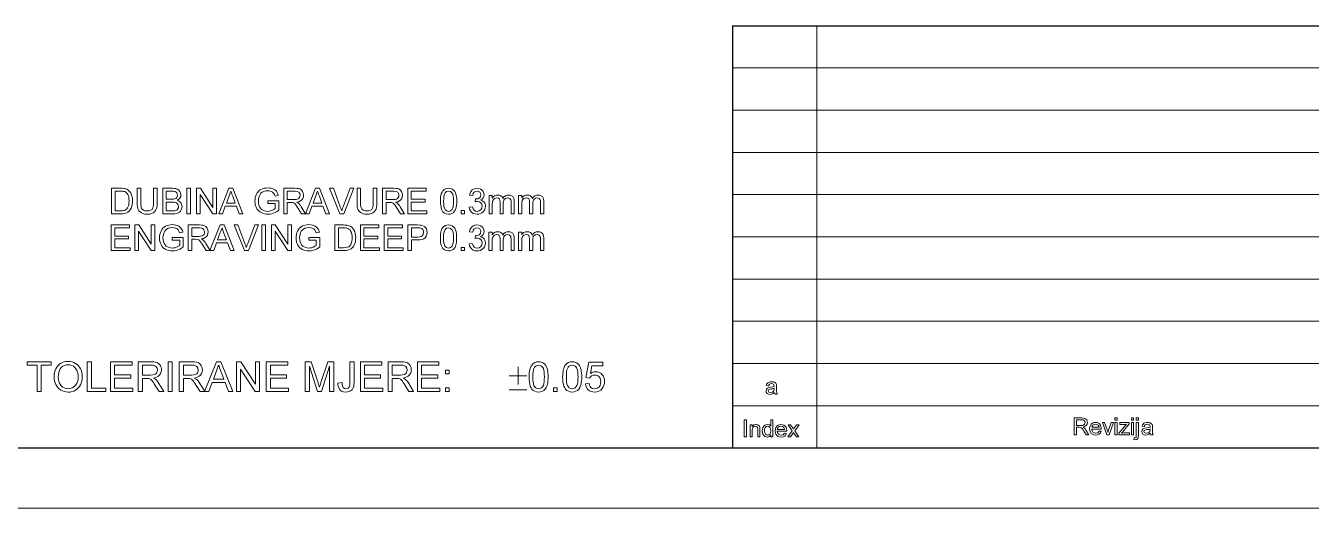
# Model space of a CAD drawing. Extents: x 0 to 594, y 0 to 521.
# Drawn here: x 292.4 to 443.1, y 0 to 56.6 of the extents above; entities that cross this region are included whole.
import ezdxf

# ---------------------------------------------------------------- set-up
doc = ezdxf.new("R2010")
doc.units = 0

msp = doc.modelspace()

# ---------------------------------------------------------------- linework, layer by layer
at = {"color": 7, "lineweight": 30}
for p, q in [((375.22, 56.56), (586.75, 56.56)), ((375.22, 56.56), (375.22, 7.07)), ((28.28, 7.07), (586.75, 7.07))]:
    msp.add_line(p, q, dxfattribs=at)
at = {"color": 7, "lineweight": 13}
for p, q in [((385.12, 56.56), (385.12, 7.07)), ((375.22, 51.61), (586.75, 51.61)), ((586.75, 46.67), (375.22, 46.67)), ((375.22, 41.72), (542.36, 41.72)), ((375.22, 36.77), (542.36, 36.77)), ((375.22, 31.82), (542.36, 31.82)), ((375.22, 26.87), (586.75, 26.87)), ((490.89, 21.92), (375.22, 21.92)), ((375.22, 16.97), (586.75, 16.97)), ((375.22, 12.02), (586.75, 12.02)), ((0, 0), (593.82, 0))]:
    msp.add_line(p, q, dxfattribs=at)
for points in [[(302.43, 34.51), (302.43, 37.51), (303.45, 37.51), (303.66, 37.51), (303.84, 37.49), (303.98, 37.47), (304.22, 37.39), (304.42, 37.26), (304.56, 37.11), (304.68, 36.94), (304.77, 36.74), (304.83, 36.52), (304.87, 36.29), (304.89, 36.03), (304.88, 35.81), (304.85, 35.61), (304.81, 35.42), (304.72, 35.18), (304.6, 34.99), (304.47, 34.83), (304.33, 34.71), (304.17, 34.63), (303.98, 34.56), (303.75, 34.53), (303.5, 34.51)], [(302.84, 34.85), (303.47, 34.85), (303.72, 34.86), (303.92, 34.9), (304.07, 34.97), (304.18, 35.06), (304.3, 35.23), (304.39, 35.45), (304.44, 35.62), (304.46, 35.82), (304.47, 36.04), (304.46, 36.26), (304.43, 36.46), (304.39, 36.63), (304.32, 36.77), (304.21, 36.93), (304.09, 37.04), (303.96, 37.12), (303.83, 37.15), (303.66, 37.17), (303.46, 37.18), (302.84, 37.18)], [(307.34, 37.51), (307.76, 37.51), (307.76, 35.78), (307.75, 35.5), (307.72, 35.27), (307.66, 35.07), (307.57, 34.9), (307.45, 34.76), (307.29, 34.64), (307.1, 34.55), (306.87, 34.49), (306.6, 34.47), (306.34, 34.49), (306.11, 34.54), (305.92, 34.62), (305.76, 34.73), (305.63, 34.87), (305.54, 35.04), (305.49, 35.19), (305.46, 35.36), (305.43, 35.56), (305.43, 35.78), (305.43, 37.51), (305.84, 37.51), (305.84, 35.8), (305.85, 35.56), (305.88, 35.37), (305.91, 35.23), (306.01, 35.07), (306.15, 34.95), (306.34, 34.87), (306.57, 34.85), (306.82, 34.87), (307.02, 34.93), (307.17, 35.04), (307.24, 35.16), (307.3, 35.33), (307.33, 35.54), (307.34, 35.8)], [(308.43, 34.51), (308.43, 37.51), (309.56, 37.51), (309.77, 37.5), (309.95, 37.47), (310.11, 37.42), (310.29, 37.3), (310.43, 37.14), (310.52, 36.94), (310.55, 36.74), (310.53, 36.55), (310.44, 36.37), (310.3, 36.22), (310.11, 36.1), (310.28, 36.03), (310.42, 35.94), (310.53, 35.83), (310.64, 35.62), (310.68, 35.38), (310.66, 35.17), (310.59, 34.99), (310.49, 34.83), (310.37, 34.71), (310.22, 34.62), (310.04, 34.56), (309.83, 34.53), (309.56, 34.51)], [(308.84, 36.22), (309.47, 36.22), (309.69, 36.23), (309.84, 36.26), (309.97, 36.32), (310.06, 36.42), (310.12, 36.54), (310.14, 36.69), (310.12, 36.84), (310.07, 36.97), (309.98, 37.07), (309.87, 37.14), (309.69, 37.17), (309.43, 37.18), (308.84, 37.18)], [(311.26, 34.51), (311.26, 37.51), (311.68, 37.51), (311.68, 34.51)], [(312.39, 34.51), (312.39, 37.51), (312.83, 37.51), (314.3, 35.25), (314.3, 37.51), (314.72, 37.51), (314.72, 34.51), (314.28, 34.51), (312.8, 36.78), (312.8, 34.51)], [(314.99, 34.51), (316.18, 37.51), (316.64, 37.51), (317.83, 34.51), (317.39, 34.51), (317.05, 35.43), (315.76, 35.43), (315.43, 34.51)], [(315.89, 35.76), (316.93, 35.76), (316.63, 36.57), (316.54, 36.81), (316.47, 37.01), (316.41, 37.18), (316.34, 37), (316.27, 36.81), (316.2, 36.62)], [(320.73, 35.72), (320.73, 36.05), (322.02, 36.05), (322.02, 34.94), (321.82, 34.8), (321.62, 34.68), (321.41, 34.59), (321.2, 34.52), (320.99, 34.48), (320.77, 34.47), (320.55, 34.48), (320.34, 34.52), (320.15, 34.58), (319.96, 34.66), (319.79, 34.76), (319.64, 34.89), (319.51, 35.04), (319.41, 35.2), (319.33, 35.39), (319.27, 35.58), (319.24, 35.78), (319.23, 36), (319.24, 36.21), (319.27, 36.42), (319.33, 36.62), (319.41, 36.81), (319.51, 36.99), (319.63, 37.14), (319.78, 37.27), (319.94, 37.37), (320.12, 37.45), (320.31, 37.51), (320.52, 37.54), (320.74, 37.55), (320.95, 37.54), (321.14, 37.51), (321.33, 37.45), (321.49, 37.37), (321.63, 37.28), (321.74, 37.16), (321.83, 37.03), (321.91, 36.86), (321.97, 36.68), (321.59, 36.58), (321.51, 36.78), (321.42, 36.94), (321.3, 37.05), (321.14, 37.14), (320.94, 37.2), (320.73, 37.22), (320.48, 37.2), (320.26, 37.14), (320.08, 37.04), (319.94, 36.92), (319.84, 36.78), (319.76, 36.62), (319.69, 36.43), (319.66, 36.23), (319.64, 36.01), (319.66, 35.76), (319.7, 35.53), (319.78, 35.34), (319.88, 35.17), (320.02, 35.04), (320.18, 34.94), (320.36, 34.86), (320.54, 34.82), (320.73, 34.8), (320.9, 34.82), (321.07, 34.85), (321.23, 34.91), (321.45, 35.02), (321.6, 35.13), (321.6, 35.72)], [(322.6, 34.51), (322.6, 37.51), (323.91, 37.51), (324.15, 37.5), (324.34, 37.48), (324.5, 37.43), (324.68, 37.32), (324.81, 37.15), (324.9, 36.93), (324.93, 36.7), (324.91, 36.5), (324.85, 36.32), (324.74, 36.16), (324.58, 36.04), (324.38, 35.94), (324.13, 35.89), (324.26, 35.81), (324.36, 35.74), (324.47, 35.62), (324.57, 35.49), (324.67, 35.34), (325.17, 34.51), (324.69, 34.51), (324.31, 35.14), (324.16, 35.38), (324.04, 35.56), (323.93, 35.68), (323.84, 35.76), (323.67, 35.83), (323.46, 35.85), (323.02, 35.85), (323.02, 34.51)], [(323.02, 36.18), (323.83, 36.18), (324.07, 36.19), (324.23, 36.24), (324.36, 36.31), (324.45, 36.42), (324.5, 36.55), (324.52, 36.69), (324.48, 36.88), (324.38, 37.04), (324.19, 37.15), (323.93, 37.18), (323.02, 37.18)], [(325.15, 34.51), (326.34, 37.51), (326.8, 37.51), (327.99, 34.51), (327.55, 34.51), (327.21, 35.43), (325.92, 35.43), (325.59, 34.51)], [(326.05, 35.76), (327.09, 35.76), (326.79, 36.57), (326.7, 36.81), (326.63, 37.01), (326.57, 37.18), (326.5, 37), (326.43, 36.81), (326.36, 36.62)], [(329.19, 34.51), (327.98, 37.51), (328.43, 37.51), (329.24, 35.35), (329.3, 35.18), (329.36, 35.02), (329.41, 34.87), (329.46, 35.03), (329.51, 35.19), (329.57, 35.35), (330.39, 37.51), (330.83, 37.51), (329.67, 34.51)], [(333.11, 37.51), (333.53, 37.51), (333.53, 35.78), (333.52, 35.5), (333.49, 35.27), (333.43, 35.07), (333.34, 34.9), (333.22, 34.76), (333.06, 34.64), (332.87, 34.55), (332.64, 34.49), (332.37, 34.47), (332.11, 34.49), (331.88, 34.54), (331.69, 34.62), (331.53, 34.73), (331.4, 34.87), (331.31, 35.04), (331.26, 35.19), (331.23, 35.36), (331.2, 35.56), (331.2, 35.78), (331.2, 37.51), (331.61, 37.51), (331.61, 35.8), (331.62, 35.56), (331.64, 35.37), (331.68, 35.23), (331.78, 35.07), (331.92, 34.95), (332.11, 34.87), (332.34, 34.85), (332.59, 34.87), (332.79, 34.93), (332.94, 35.04), (333.01, 35.16), (333.07, 35.33), (333.1, 35.54), (333.11, 35.8)], [(334.2, 34.51), (334.2, 37.51), (335.51, 37.51), (335.74, 37.5), (335.94, 37.48), (336.09, 37.43), (336.27, 37.32), (336.41, 37.15), (336.5, 36.93), (336.53, 36.7), (336.51, 36.5), (336.44, 36.32), (336.33, 36.16), (336.18, 36.04), (335.97, 35.94), (335.72, 35.89), (335.86, 35.81), (335.95, 35.74), (336.06, 35.62), (336.17, 35.49), (336.27, 35.34), (336.77, 34.51), (336.29, 34.51), (335.91, 35.14), (335.76, 35.38), (335.63, 35.56), (335.53, 35.68), (335.44, 35.76), (335.27, 35.83), (335.05, 35.85), (334.61, 35.85), (334.61, 34.51)], [(334.61, 36.18), (335.43, 36.18), (335.66, 36.19), (335.83, 36.24), (335.95, 36.31), (336.04, 36.42), (336.1, 36.55), (336.11, 36.69), (336.08, 36.88), (335.97, 37.04), (335.79, 37.15), (335.52, 37.18), (334.61, 37.18)], [(337.14, 34.51), (337.14, 37.51), (339.31, 37.51), (339.31, 37.18), (337.56, 37.18), (337.56, 36.22), (339.18, 36.22), (339.18, 35.89), (337.56, 35.89), (337.56, 34.85), (339.39, 34.85), (339.39, 34.51)], [(340.98, 35.99), (340.98, 36.24), (341, 36.47), (341.04, 36.67), (341.08, 36.85), (341.17, 37.05), (341.27, 37.22), (341.4, 37.35), (341.56, 37.44), (341.73, 37.49), (341.93, 37.51), (342.16, 37.49), (342.36, 37.42), (342.53, 37.3), (342.65, 37.14), (342.75, 36.94), (342.83, 36.7), (342.86, 36.5), (342.89, 36.27), (342.89, 35.99), (342.89, 35.74), (342.87, 35.51), (342.83, 35.31), (342.79, 35.13), (342.7, 34.93), (342.6, 34.77), (342.47, 34.64), (342.32, 34.54), (342.14, 34.49), (341.93, 34.47), (341.67, 34.5), (341.45, 34.6), (341.27, 34.76), (341.18, 34.9), (341.11, 35.07), (341.05, 35.26), (341.01, 35.48), (340.98, 35.72)], [(341.35, 35.99), (341.36, 35.66), (341.39, 35.38), (341.45, 35.18), (341.52, 35.03), (341.71, 34.86), (341.93, 34.8), (342.16, 34.86), (342.35, 35.03), (342.42, 35.18), (342.48, 35.39), (342.51, 35.66), (342.52, 35.99), (342.51, 36.32), (342.48, 36.59), (342.43, 36.8), (342.35, 36.94), (342.17, 37.12), (341.93, 37.18), (341.71, 37.13), (341.53, 36.97), (341.45, 36.81), (341.39, 36.59), (341.36, 36.32)], [(344.35, 35.3), (344.73, 35.35), (344.81, 35.1), (344.92, 34.93), (345.09, 34.84), (345.29, 34.8), (345.54, 34.85), (345.73, 34.98), (345.85, 35.17), (345.89, 35.41), (345.85, 35.63), (345.73, 35.81), (345.55, 35.93), (345.32, 35.97), (345.21, 35.96), (345.07, 35.93), (345.11, 36.26), (345.17, 36.26), (345.37, 36.29), (345.55, 36.38), (345.68, 36.52), (345.73, 36.73), (345.69, 36.91), (345.6, 37.05), (345.45, 37.15), (345.27, 37.18), (345.09, 37.15), (344.94, 37.05), (344.83, 36.9), (344.77, 36.68), (344.39, 36.72), (344.45, 36.95), (344.55, 37.15), (344.69, 37.31), (344.85, 37.42), (345.04, 37.49), (345.26, 37.51), (345.48, 37.49), (345.69, 37.41), (345.87, 37.29), (346, 37.12), (346.07, 36.94), (346.1, 36.74), (346.07, 36.56), (346, 36.39), (345.87, 36.25), (345.69, 36.14), (345.93, 36.05), (346.11, 35.89), (346.2, 35.75), (346.25, 35.59), (346.27, 35.41), (346.24, 35.16), (346.14, 34.94), (345.99, 34.74), (345.84, 34.62), (345.67, 34.54), (345.49, 34.49), (345.28, 34.47), (345.04, 34.5), (344.83, 34.57), (344.64, 34.7), (344.5, 34.87), (344.4, 35.07)], [(346.68, 34.51), (346.68, 36.68), (347.06, 36.68), (347.06, 36.35), (347.17, 36.5), (347.32, 36.62), (347.5, 36.7), (347.7, 36.72), (347.91, 36.7), (348.08, 36.62), (348.21, 36.49), (348.29, 36.33), (348.43, 36.5), (348.59, 36.62), (348.77, 36.7), (348.97, 36.72), (349.17, 36.7), (349.33, 36.64), (349.47, 36.54), (349.56, 36.4), (349.62, 36.22), (349.64, 36), (349.64, 34.51), (349.27, 34.51), (349.27, 35.86), (349.26, 36.05), (349.23, 36.17), (349.1, 36.33), (348.88, 36.39), (348.67, 36.35), (348.5, 36.24), (348.42, 36.12), (348.37, 35.96), (348.35, 35.76), (348.35, 34.51), (347.98, 34.51), (347.98, 35.9), (347.95, 36.12), (347.89, 36.27), (347.77, 36.36), (347.59, 36.39), (347.45, 36.37), (347.31, 36.31), (347.2, 36.21), (347.12, 36.07), (347.07, 35.88), (347.06, 35.62), (347.06, 34.51)], [(350.14, 34.51), (350.14, 36.68), (350.52, 36.68), (350.52, 36.35), (350.63, 36.5), (350.78, 36.62), (350.96, 36.7), (351.16, 36.72), (351.37, 36.7), (351.54, 36.62), (351.67, 36.49), (351.75, 36.33), (351.89, 36.5), (352.05, 36.62), (352.23, 36.7), (352.43, 36.72), (352.63, 36.7), (352.79, 36.64), (352.93, 36.54), (353.02, 36.4), (353.08, 36.22), (353.1, 36), (353.1, 34.51), (352.73, 34.51), (352.73, 35.86), (352.72, 36.05), (352.69, 36.17), (352.56, 36.33), (352.34, 36.39), (352.13, 36.35), (351.96, 36.24), (351.88, 36.12), (351.83, 35.96), (351.81, 35.76), (351.81, 34.51), (351.43, 34.51), (351.43, 35.9), (351.41, 36.12), (351.34, 36.27), (351.23, 36.36), (351.05, 36.39), (350.9, 36.37), (350.77, 36.31), (350.65, 36.21), (350.58, 36.07), (350.53, 35.88), (350.52, 35.62), (350.52, 34.51)], [(308.84, 34.85), (309.57, 34.85), (309.73, 34.85), (309.83, 34.86), (310.06, 34.94), (310.2, 35.11), (310.25, 35.23), (310.26, 35.37), (310.24, 35.53), (310.18, 35.66), (310.07, 35.77), (309.94, 35.84), (309.76, 35.88), (309.52, 35.89), (308.84, 35.89)], [(343.43, 34.51), (343.43, 34.89), (343.81, 34.89), (343.81, 34.51)], [(302.37, 30.21), (302.37, 33.21), (304.54, 33.21), (304.54, 32.87), (302.79, 32.87), (302.79, 31.91), (304.41, 31.91), (304.41, 31.58), (302.79, 31.58), (302.79, 30.54), (304.62, 30.54), (304.62, 30.21)], [(305.16, 30.21), (305.16, 33.21), (305.6, 33.21), (307.08, 30.94), (307.08, 33.21), (307.5, 33.21), (307.5, 30.21), (307.05, 30.21), (305.58, 32.47), (305.58, 30.21)], [(309.54, 31.41), (309.54, 31.75), (310.83, 31.75), (310.83, 30.63), (310.63, 30.49), (310.43, 30.37), (310.22, 30.28), (310.01, 30.22), (309.8, 30.18), (309.58, 30.16), (309.36, 30.18), (309.15, 30.21), (308.96, 30.27), (308.77, 30.35), (308.6, 30.46), (308.45, 30.58), (308.33, 30.73), (308.22, 30.9), (308.14, 31.08), (308.08, 31.27), (308.05, 31.48), (308.04, 31.69), (308.05, 31.9), (308.08, 32.11), (308.14, 32.31), (308.22, 32.5), (308.32, 32.68), (308.45, 32.83), (308.59, 32.96), (308.75, 33.06), (308.93, 33.14), (309.12, 33.2), (309.33, 33.24), (309.55, 33.25), (309.76, 33.24), (309.95, 33.2), (310.14, 33.14), (310.3, 33.06), (310.44, 32.97), (310.55, 32.85), (310.64, 32.72), (310.72, 32.56), (310.78, 32.37), (310.4, 32.27), (310.32, 32.47), (310.23, 32.63), (310.11, 32.75), (309.95, 32.84), (309.75, 32.89), (309.54, 32.91), (309.29, 32.89), (309.07, 32.83), (308.89, 32.73), (308.75, 32.61), (308.65, 32.47), (308.57, 32.31), (308.5, 32.12), (308.47, 31.92), (308.45, 31.71), (308.47, 31.45), (308.51, 31.23), (308.59, 31.03), (308.7, 30.87), (308.83, 30.73), (308.99, 30.63), (309.17, 30.56), (309.35, 30.51), (309.54, 30.5), (309.71, 30.51), (309.88, 30.54), (310.04, 30.6), (310.26, 30.71), (310.41, 30.82), (310.41, 31.41)], [(311.41, 30.21), (311.41, 33.21), (312.72, 33.21), (312.96, 33.2), (313.15, 33.17), (313.31, 33.12), (313.49, 33.01), (313.63, 32.84), (313.72, 32.63), (313.75, 32.39), (313.72, 32.19), (313.66, 32.01), (313.55, 31.86), (313.39, 31.73), (313.19, 31.64), (312.94, 31.58), (313.07, 31.5), (313.17, 31.43), (313.28, 31.31), (313.38, 31.18), (313.48, 31.03), (313.98, 30.21), (313.5, 30.21), (313.12, 30.83), (312.97, 31.07), (312.85, 31.25), (312.75, 31.37), (312.65, 31.45), (312.48, 31.52), (312.27, 31.54), (311.83, 31.54), (311.83, 30.21)], [(313.96, 30.21), (315.15, 33.21), (315.61, 33.21), (316.8, 30.21), (316.36, 30.21), (316.02, 31.12), (314.73, 31.12), (314.4, 30.21)], [(318, 30.21), (316.79, 33.21), (317.24, 33.21), (318.05, 31.05), (318.12, 30.88), (318.17, 30.71), (318.22, 30.56), (318.27, 30.72), (318.32, 30.88), (318.38, 31.05), (319.2, 33.21), (319.64, 33.21), (318.48, 30.21)], [(320.05, 30.21), (320.05, 33.21), (320.47, 33.21), (320.47, 30.21)], [(321.17, 30.21), (321.17, 33.21), (321.62, 33.21), (323.09, 30.94), (323.09, 33.21), (323.51, 33.21), (323.51, 30.21), (323.07, 30.21), (321.59, 32.47), (321.59, 30.21)], [(325.55, 31.41), (325.55, 31.75), (326.84, 31.75), (326.84, 30.63), (326.64, 30.49), (326.44, 30.37), (326.23, 30.28), (326.02, 30.22), (325.81, 30.18), (325.59, 30.16), (325.37, 30.18), (325.17, 30.21), (324.97, 30.27), (324.78, 30.35), (324.61, 30.46), (324.46, 30.58), (324.34, 30.73), (324.23, 30.9), (324.15, 31.08), (324.1, 31.27), (324.06, 31.48), (324.05, 31.69), (324.06, 31.9), (324.1, 32.11), (324.15, 32.31), (324.23, 32.5), (324.34, 32.68), (324.46, 32.83), (324.6, 32.96), (324.76, 33.06), (324.94, 33.14), (325.14, 33.2), (325.34, 33.24), (325.56, 33.25), (325.77, 33.24), (325.97, 33.2), (326.15, 33.14), (326.31, 33.06), (326.45, 32.97), (326.57, 32.85), (326.66, 32.72), (326.73, 32.56), (326.79, 32.37), (326.41, 32.27), (326.34, 32.47), (326.24, 32.63), (326.12, 32.75), (325.96, 32.84), (325.77, 32.89), (325.55, 32.91), (325.3, 32.89), (325.08, 32.83), (324.91, 32.73), (324.77, 32.61), (324.66, 32.47), (324.58, 32.31), (324.52, 32.12), (324.48, 31.92), (324.47, 31.71), (324.48, 31.45), (324.53, 31.23), (324.6, 31.03), (324.71, 30.87), (324.84, 30.73), (325, 30.63), (325.18, 30.56), (325.36, 30.51), (325.56, 30.5), (325.73, 30.51), (325.89, 30.54), (326.06, 30.6), (326.27, 30.71), (326.42, 30.82), (326.42, 31.41)], [(328.59, 30.21), (328.59, 33.21), (329.62, 33.21), (329.83, 33.2), (330, 33.19), (330.14, 33.16), (330.38, 33.08), (330.58, 32.95), (330.72, 32.8), (330.84, 32.63), (330.93, 32.43), (331, 32.22), (331.04, 31.98), (331.05, 31.72), (331.04, 31.5), (331.01, 31.3), (330.97, 31.12), (330.88, 30.87), (330.77, 30.68), (330.64, 30.52), (330.5, 30.41), (330.33, 30.32), (330.14, 30.26), (329.92, 30.22), (329.66, 30.21)], [(331.59, 30.21), (331.59, 33.21), (333.76, 33.21), (333.76, 32.87), (332.01, 32.87), (332.01, 31.91), (333.63, 31.91), (333.63, 31.58), (332.01, 31.58), (332.01, 30.54), (333.84, 30.54), (333.84, 30.21)], [(334.38, 30.21), (334.38, 33.21), (336.55, 33.21), (336.55, 32.87), (334.8, 32.87), (334.8, 31.91), (336.42, 31.91), (336.42, 31.58), (334.8, 31.58), (334.8, 30.54), (336.63, 30.54), (336.63, 30.21)], [(337.17, 30.21), (337.17, 33.21), (338.29, 33.21), (338.55, 33.2), (338.74, 33.18), (338.93, 33.12), (339.1, 33.04), (339.23, 32.92), (339.34, 32.75), (339.4, 32.56), (339.42, 32.35), (339.4, 32.11), (339.32, 31.9), (339.19, 31.72), (339.05, 31.6), (338.86, 31.52), (338.62, 31.47), (338.34, 31.46), (337.59, 31.46), (337.59, 30.21)], [(340.97, 31.68), (340.97, 31.94), (340.99, 32.16), (341.03, 32.37), (341.07, 32.54), (341.16, 32.75), (341.26, 32.91), (341.39, 33.04), (341.55, 33.13), (341.72, 33.19), (341.92, 33.21), (342.15, 33.18), (342.35, 33.11), (342.52, 32.99), (342.65, 32.83), (342.74, 32.63), (342.82, 32.39), (342.85, 32.19), (342.88, 31.96), (342.88, 31.68), (342.88, 31.43), (342.86, 31.21), (342.82, 31), (342.78, 30.83), (342.69, 30.62), (342.59, 30.46), (342.46, 30.33), (342.31, 30.24), (342.13, 30.18), (341.92, 30.16), (341.66, 30.2), (341.44, 30.29), (341.26, 30.45), (341.17, 30.59), (341.1, 30.76), (341.04, 30.96), (341, 31.17), (340.97, 31.42)], [(344.34, 31), (344.72, 31.04), (344.8, 30.79), (344.92, 30.62), (345.08, 30.53), (345.28, 30.5), (345.53, 30.54), (345.72, 30.67), (345.84, 30.86), (345.88, 31.1), (345.84, 31.32), (345.72, 31.5), (345.54, 31.62), (345.31, 31.66), (345.2, 31.65), (345.06, 31.62), (345.1, 31.96), (345.16, 31.95), (345.36, 31.98), (345.54, 32.07), (345.67, 32.22), (345.72, 32.43), (345.68, 32.6), (345.59, 32.75), (345.44, 32.84), (345.26, 32.87), (345.08, 32.84), (344.93, 32.75), (344.82, 32.59), (344.76, 32.37), (344.38, 32.41), (344.44, 32.65), (344.54, 32.84), (344.68, 33), (344.84, 33.11), (345.03, 33.18), (345.25, 33.21), (345.48, 33.18), (345.68, 33.1), (345.86, 32.98), (345.99, 32.82), (346.07, 32.63), (346.09, 32.43), (346.07, 32.25), (345.99, 32.08), (345.86, 31.94), (345.68, 31.83), (345.92, 31.74), (346.1, 31.58), (346.19, 31.44), (346.24, 31.28), (346.26, 31.1), (346.23, 30.85), (346.13, 30.63), (345.98, 30.44), (345.83, 30.32), (345.66, 30.23), (345.48, 30.18), (345.27, 30.16), (345.03, 30.19), (344.82, 30.27), (344.63, 30.4), (344.49, 30.57), (344.39, 30.77)], [(311.83, 31.87), (312.65, 31.87), (312.88, 31.89), (313.05, 31.93), (313.17, 32), (313.26, 32.11), (313.31, 32.24), (313.33, 32.38), (313.29, 32.58), (313.19, 32.73), (313, 32.84), (312.74, 32.87), (311.83, 32.87)], [(314.86, 31.46), (315.9, 31.46), (315.6, 32.26), (315.51, 32.5), (315.44, 32.7), (315.38, 32.87), (315.31, 32.69), (315.24, 32.5), (315.17, 32.32)], [(329.01, 30.54), (329.63, 30.54), (329.89, 30.55), (330.08, 30.59), (330.23, 30.66), (330.34, 30.75), (330.47, 30.92), (330.56, 31.14), (330.6, 31.31), (330.62, 31.51), (330.63, 31.73), (330.62, 31.95), (330.6, 32.15), (330.55, 32.32), (330.48, 32.46), (330.38, 32.62), (330.25, 32.73), (330.12, 32.81), (329.99, 32.84), (329.83, 32.86), (329.62, 32.87), (329.01, 32.87)], [(337.59, 31.79), (338.33, 31.79), (338.55, 31.8), (338.73, 31.85), (338.85, 31.93), (338.97, 32.11), (339.01, 32.34), (338.99, 32.52), (338.92, 32.67), (338.81, 32.78), (338.68, 32.85), (338.54, 32.87), (338.32, 32.87), (337.59, 32.87)], [(341.34, 31.68), (341.35, 31.35), (341.38, 31.08), (341.44, 30.87), (341.51, 30.72), (341.7, 30.55), (341.92, 30.5), (342.15, 30.55), (342.34, 30.72), (342.41, 30.87), (342.47, 31.08), (342.5, 31.35), (342.51, 31.68), (342.5, 32.01), (342.47, 32.28), (342.42, 32.49), (342.35, 32.64), (342.16, 32.81), (341.92, 32.87), (341.7, 32.82), (341.52, 32.66), (341.44, 32.5), (341.39, 32.29), (341.35, 32.01)], [(346.67, 30.21), (346.67, 32.37), (347.05, 32.37), (347.05, 32.05), (347.17, 32.2), (347.31, 32.31), (347.49, 32.39), (347.69, 32.41), (347.9, 32.39), (348.07, 32.31), (348.2, 32.19), (348.28, 32.02), (348.42, 32.19), (348.58, 32.32), (348.76, 32.39), (348.96, 32.41), (349.16, 32.39), (349.33, 32.33), (349.46, 32.24), (349.56, 32.1), (349.61, 31.91), (349.63, 31.69), (349.63, 30.21), (349.26, 30.21), (349.26, 31.55), (349.25, 31.74), (349.22, 31.87), (349.09, 32.02), (348.87, 32.08), (348.66, 32.04), (348.49, 31.93), (348.41, 31.81), (348.36, 31.65), (348.34, 31.45), (348.34, 30.21), (347.97, 30.21), (347.97, 31.6), (347.94, 31.81), (347.88, 31.96), (347.76, 32.05), (347.58, 32.08), (347.44, 32.06), (347.3, 32), (347.19, 31.9), (347.11, 31.76), (347.06, 31.57), (347.05, 31.32), (347.05, 30.21)], [(350.13, 30.21), (350.13, 32.37), (350.51, 32.37), (350.51, 32.05), (350.62, 32.2), (350.77, 32.31), (350.95, 32.39), (351.15, 32.41), (351.36, 32.39), (351.53, 32.31), (351.66, 32.19), (351.74, 32.02), (351.88, 32.19), (352.04, 32.32), (352.22, 32.39), (352.42, 32.41), (352.62, 32.39), (352.78, 32.33), (352.92, 32.24), (353.01, 32.1), (353.07, 31.91), (353.09, 31.69), (353.09, 30.21), (352.72, 30.21), (352.72, 31.55), (352.71, 31.74), (352.68, 31.87), (352.55, 32.02), (352.33, 32.08), (352.12, 32.04), (351.95, 31.93), (351.87, 31.81), (351.82, 31.65), (351.8, 31.45), (351.8, 30.21), (351.42, 30.21), (351.42, 31.6), (351.4, 31.81), (351.34, 31.96), (351.22, 32.05), (351.04, 32.08), (350.89, 32.06), (350.76, 32), (350.64, 31.9), (350.57, 31.76), (350.52, 31.57), (350.51, 31.32), (350.51, 30.21)], [(343.42, 30.21), (343.42, 30.58), (343.8, 30.58), (343.8, 30.21)], [(293.69, 13.67), (293.69, 16.78), (292.53, 16.78), (292.53, 17.17), (295.34, 17.17), (295.34, 16.78), (294.18, 16.78), (294.18, 13.67)], [(295.68, 15.37), (295.7, 15.65), (295.74, 15.91), (295.8, 16.15), (295.89, 16.36), (296.01, 16.56), (296.15, 16.73), (296.31, 16.88), (296.48, 17), (296.68, 17.1), (296.88, 17.16), (297.1, 17.2), (297.34, 17.22), (297.57, 17.2), (297.79, 17.16), (298, 17.09), (298.2, 16.99), (298.38, 16.86), (298.54, 16.71), (298.68, 16.54), (298.79, 16.35), (298.88, 16.13), (298.94, 15.91), (298.98, 15.67), (298.99, 15.41), (298.98, 15.16), (298.94, 14.91), (298.87, 14.68), (298.78, 14.47), (298.66, 14.27), (298.52, 14.1), (298.36, 13.96), (298.18, 13.84), (297.98, 13.74), (297.77, 13.67), (297.56, 13.63), (297.34, 13.62), (297.1, 13.64), (296.88, 13.68), (296.66, 13.75), (296.46, 13.86), (296.28, 13.99), (296.13, 14.14), (295.99, 14.31), (295.88, 14.51), (295.8, 14.71), (295.73, 14.93), (295.7, 15.15)], [(296.17, 15.37), (296.18, 15.13), (296.22, 14.91), (296.29, 14.71), (296.38, 14.53), (296.5, 14.37), (296.68, 14.21), (296.88, 14.1), (297.1, 14.03), (297.34, 14.01), (297.58, 14.03), (297.8, 14.1), (298, 14.22), (298.17, 14.38), (298.29, 14.54), (298.39, 14.72), (298.45, 14.93), (298.49, 15.16), (298.5, 15.42), (298.5, 15.62), (298.47, 15.82), (298.42, 16), (298.36, 16.16), (298.25, 16.36), (298.12, 16.52), (297.95, 16.65), (297.76, 16.75), (297.56, 16.81), (297.34, 16.83), (297.11, 16.81), (296.9, 16.75), (296.7, 16.64), (296.52, 16.49), (296.39, 16.34), (296.3, 16.15), (296.23, 15.93), (296.18, 15.66)], [(299.57, 13.67), (299.57, 17.17), (300.06, 17.17), (300.06, 14.06), (301.76, 14.06), (301.76, 13.67)], [(302.3, 13.67), (302.3, 17.17), (304.82, 17.17), (304.82, 16.78), (302.78, 16.78), (302.78, 15.66), (304.68, 15.66), (304.68, 15.27), (302.78, 15.27), (302.78, 14.06), (304.92, 14.06), (304.92, 13.67)], [(305.55, 13.67), (305.55, 17.17), (307.08, 17.17), (307.36, 17.16), (307.58, 17.13), (307.76, 17.08), (307.97, 16.95), (308.14, 16.74), (308.21, 16.58), (308.26, 16.41), (308.28, 16.22), (308.25, 15.99), (308.17, 15.78), (308.04, 15.6), (307.91, 15.48), (307.75, 15.39), (307.56, 15.32), (307.33, 15.27), (307.49, 15.19), (307.6, 15.1), (307.73, 14.96), (307.85, 14.81), (307.97, 14.63), (308.55, 13.67), (307.99, 13.67), (307.55, 14.4), (307.43, 14.6), (307.32, 14.76), (307.23, 14.89), (307.11, 15.03), (307, 15.12), (306.8, 15.21), (306.55, 15.23), (306.04, 15.23), (306.04, 13.67)], [(306.04, 15.61), (306.99, 15.61), (307.26, 15.63), (307.46, 15.68), (307.6, 15.77), (307.7, 15.89), (307.77, 16.04), (307.79, 16.21), (307.75, 16.44), (307.62, 16.62), (307.49, 16.71), (307.32, 16.76), (307.1, 16.78), (306.04, 16.78)], [(309.04, 13.67), (309.04, 17.17), (309.52, 17.17), (309.52, 13.67)], [(310.35, 13.67), (310.35, 17.17), (311.88, 17.17), (312.15, 17.16), (312.38, 17.13), (312.56, 17.08), (312.77, 16.95), (312.93, 16.74), (313.01, 16.58), (313.06, 16.41), (313.07, 16.22), (313.05, 15.99), (312.97, 15.78), (312.84, 15.6), (312.71, 15.48), (312.55, 15.39), (312.35, 15.32), (312.13, 15.27), (312.28, 15.19), (312.4, 15.1), (312.53, 14.96), (312.65, 14.81), (312.77, 14.63), (313.35, 13.67), (312.79, 13.67), (312.35, 14.4), (312.22, 14.6), (312.12, 14.76), (312.03, 14.89), (311.91, 15.03), (311.8, 15.12), (311.6, 15.21), (311.35, 15.23), (310.84, 15.23), (310.84, 13.67)], [(310.84, 15.61), (311.79, 15.61), (312.06, 15.63), (312.26, 15.68), (312.4, 15.77), (312.5, 15.89), (312.57, 16.04), (312.59, 16.21), (312.54, 16.44), (312.42, 16.62), (312.29, 16.71), (312.11, 16.76), (311.9, 16.78), (310.84, 16.78)], [(313.32, 13.67), (314.71, 17.17), (315.25, 17.17), (316.63, 13.67), (316.12, 13.67), (315.73, 14.74), (314.23, 14.74), (313.83, 13.67)], [(314.37, 15.13), (315.58, 15.13), (315.24, 16.07), (315.16, 16.28), (315.09, 16.47), (315.03, 16.64), (314.98, 16.78), (314.9, 16.57), (314.82, 16.35), (314.74, 16.13)], [(317.05, 13.67), (317.05, 17.17), (317.57, 17.17), (319.29, 14.53), (319.29, 17.17), (319.77, 17.17), (319.77, 13.67), (319.26, 13.67), (317.54, 16.31), (317.54, 13.67)], [(320.55, 13.67), (320.55, 17.17), (323.08, 17.17), (323.08, 16.78), (321.04, 16.78), (321.04, 15.66), (322.93, 15.66), (322.93, 15.27), (321.04, 15.27), (321.04, 14.06), (323.18, 14.06), (323.18, 13.67)], [(325.12, 13.67), (325.12, 17.17), (325.84, 17.17), (326.64, 14.71), (326.7, 14.5), (326.76, 14.32), (326.8, 14.19), (326.84, 14.34), (326.9, 14.52), (326.97, 14.75), (327.76, 17.17), (328.47, 17.17), (328.47, 13.67), (327.99, 13.67), (327.99, 16.64), (327.04, 13.67), (326.55, 13.67), (325.61, 16.64), (325.61, 13.67)], [(328.96, 14.68), (329.45, 14.74), (329.47, 14.49), (329.51, 14.3), (329.58, 14.17), (329.72, 14.05), (329.91, 14.01), (330.05, 14.03), (330.17, 14.09), (330.27, 14.18), (330.33, 14.31), (330.36, 14.49), (330.37, 14.75), (330.37, 17.17), (330.86, 17.17), (330.86, 14.79), (330.84, 14.52), (330.81, 14.3), (330.75, 14.11), (330.62, 13.9), (330.42, 13.75), (330.26, 13.68), (330.08, 13.64), (329.89, 13.62), (329.61, 13.65), (329.38, 13.74), (329.19, 13.89), (329.09, 14.04), (329.01, 14.22), (328.97, 14.43)], [(331.59, 13.67), (331.59, 17.17), (334.11, 17.17), (334.11, 16.78), (332.07, 16.78), (332.07, 15.66), (333.97, 15.66), (333.97, 15.27), (332.07, 15.27), (332.07, 14.06), (334.21, 14.06), (334.21, 13.67)], [(334.84, 13.67), (334.84, 17.17), (336.37, 17.17), (336.65, 17.16), (336.87, 17.13), (337.05, 17.08), (337.26, 16.95), (337.43, 16.74), (337.5, 16.58), (337.55, 16.41), (337.56, 16.22), (337.54, 15.99), (337.46, 15.78), (337.33, 15.6), (337.2, 15.48), (337.04, 15.39), (336.85, 15.32), (336.62, 15.27), (336.78, 15.19), (336.89, 15.1), (337.02, 14.96), (337.14, 14.81), (337.26, 14.63), (337.84, 13.67), (337.28, 13.67), (336.84, 14.4), (336.72, 14.6), (336.61, 14.76), (336.52, 14.89), (336.4, 15.03), (336.29, 15.12), (336.09, 15.21), (335.84, 15.23), (335.33, 15.23), (335.33, 13.67)], [(335.33, 15.61), (336.28, 15.61), (336.55, 15.63), (336.75, 15.68), (336.89, 15.77), (336.99, 15.89), (337.06, 16.04), (337.08, 16.21), (337.04, 16.44), (336.91, 16.62), (336.78, 16.71), (336.61, 16.76), (336.39, 16.78), (335.33, 16.78)], [(338.28, 13.67), (338.28, 17.17), (340.81, 17.17), (340.81, 16.78), (338.76, 16.78), (338.76, 15.66), (340.66, 15.66), (340.66, 15.27), (338.76, 15.27), (338.76, 14.06), (340.9, 14.06), (340.9, 13.67)], [(351.37, 15.39), (351.38, 15.63), (351.39, 15.85), (351.42, 16.05), (351.45, 16.23), (351.5, 16.4), (351.6, 16.64), (351.72, 16.83), (351.87, 16.98), (352.05, 17.08), (352.26, 17.15), (352.49, 17.17), (352.67, 17.16), (352.83, 17.12), (352.99, 17.06), (353.18, 16.92), (353.33, 16.73), (353.41, 16.58), (353.48, 16.41), (353.53, 16.22), (353.57, 16.05), (353.59, 15.86), (353.6, 15.64), (353.61, 15.39), (353.6, 15.16), (353.59, 14.94), (353.56, 14.74), (353.53, 14.56), (353.49, 14.39), (353.39, 14.16), (353.27, 13.96), (353.11, 13.81), (352.94, 13.71), (352.73, 13.64), (352.49, 13.62), (352.26, 13.64), (352.05, 13.71), (351.87, 13.81), (351.71, 13.96), (351.61, 14.12), (351.52, 14.32), (351.46, 14.55), (351.41, 14.8), (351.38, 15.08)], [(351.81, 15.4), (351.82, 15.08), (351.84, 14.8), (351.88, 14.58), (351.94, 14.4), (352.01, 14.27), (352.15, 14.13), (352.31, 14.04), (352.49, 14.01), (352.67, 14.04), (352.83, 14.13), (352.98, 14.28), (353.05, 14.4), (353.1, 14.58), (353.14, 14.81), (353.16, 15.08), (353.17, 15.4), (353.16, 15.71), (353.14, 15.97), (353.1, 16.2), (353.05, 16.37), (352.98, 16.51), (352.84, 16.66), (352.68, 16.75), (352.49, 16.78), (352.31, 16.75), (352.15, 16.67), (352.01, 16.54), (351.94, 16.39), (351.88, 16.21), (351.84, 15.98), (351.82, 15.71)], [(355.31, 15.39), (355.32, 15.63), (355.33, 15.85), (355.36, 16.05), (355.39, 16.23), (355.44, 16.4), (355.53, 16.64), (355.66, 16.83), (355.81, 16.98), (355.99, 17.08), (356.19, 17.15), (356.43, 17.17), (356.61, 17.16), (356.77, 17.12), (356.92, 17.06), (357.12, 16.92), (357.27, 16.73), (357.35, 16.58), (357.41, 16.41), (357.47, 16.22), (357.5, 16.05), (357.53, 15.86), (357.54, 15.64), (357.55, 15.39), (357.54, 15.16), (357.53, 14.94), (357.5, 14.74), (357.47, 14.56), (357.42, 14.39), (357.33, 14.16), (357.2, 13.96), (357.05, 13.81), (356.87, 13.71), (356.67, 13.64), (356.43, 13.62), (356.19, 13.64), (355.99, 13.71), (355.8, 13.81), (355.65, 13.96), (355.55, 14.12), (355.46, 14.32), (355.4, 14.55), (355.35, 14.8), (355.32, 15.08)], [(355.75, 15.4), (355.76, 15.08), (355.78, 14.8), (355.82, 14.58), (355.87, 14.4), (355.94, 14.27), (356.09, 14.13), (356.25, 14.04), (356.43, 14.01), (356.61, 14.04), (356.77, 14.13), (356.91, 14.28), (356.98, 14.4), (357.04, 14.58), (357.08, 14.81), (357.1, 15.08), (357.11, 15.4), (357.1, 15.71), (357.08, 15.97), (357.04, 16.2), (356.99, 16.37), (356.92, 16.51), (356.78, 16.66), (356.61, 16.75), (356.42, 16.78), (356.24, 16.75), (356.09, 16.67), (355.95, 16.54), (355.88, 16.39), (355.82, 16.21), (355.78, 15.98), (355.76, 15.71)], [(357.98, 14.59), (358.42, 14.64), (358.47, 14.45), (358.54, 14.29), (358.63, 14.17), (358.82, 14.05), (359.07, 14.01), (359.28, 14.04), (359.45, 14.11), (359.59, 14.24), (359.7, 14.41), (359.76, 14.61), (359.78, 14.84), (359.76, 15.06), (359.7, 15.25), (359.61, 15.41), (359.47, 15.52), (359.29, 15.59), (359.07, 15.61), (358.87, 15.59), (358.71, 15.52), (358.57, 15.41), (358.47, 15.27), (358.03, 15.32), (358.37, 17.12), (360.03, 17.12), (360.03, 16.68), (358.73, 16.68), (358.57, 15.78), (358.77, 15.9), (358.98, 15.98), (359.19, 16), (359.4, 15.98), (359.59, 15.92), (359.77, 15.82), (359.92, 15.69), (360.05, 15.52), (360.15, 15.32), (360.2, 15.11), (360.22, 14.87), (360.2, 14.64), (360.15, 14.43), (360.07, 14.23), (359.95, 14.05), (359.78, 13.86), (359.57, 13.73), (359.33, 13.65), (359.07, 13.62), (358.85, 13.64), (358.65, 13.69), (358.47, 13.77), (358.32, 13.89), (358.19, 14.03), (358.09, 14.2), (358.02, 14.38)], [(341.58, 15.76), (341.58, 16.2), (342.02, 16.2), (342.02, 15.76)], [(341.58, 13.67), (341.58, 14.11), (342.02, 14.11), (342.02, 13.67)], [(354.24, 13.67), (354.24, 14.11), (354.68, 14.11), (354.68, 13.67)], [(380.15, 13.57), (380.01, 13.47), (379.89, 13.4), (379.76, 13.36), (379.63, 13.35), (379.43, 13.38), (379.28, 13.47), (379.19, 13.6), (379.16, 13.76), (379.2, 13.95), (379.32, 14.09), (379.49, 14.17), (379.7, 14.2), (379.95, 14.24), (380.12, 14.29), (380.12, 14.35), (380.05, 14.54), (379.94, 14.6), (379.79, 14.62), (379.55, 14.56), (379.43, 14.37), (379.18, 14.4), (379.23, 14.53), (379.29, 14.64), (379.38, 14.72), (379.51, 14.79), (379.66, 14.82), (379.84, 14.84), (380, 14.83), (380.14, 14.79), (380.31, 14.68), (380.38, 14.52), (380.39, 14.3), (380.39, 13.99), (380.4, 13.73), (380.41, 13.57), (380.48, 13.38), (380.23, 13.38)], [(380.12, 14.07), (379.96, 14.02), (379.74, 13.99), (379.53, 13.94), (379.44, 13.87), (379.4, 13.77), (379.48, 13.63), (379.68, 13.57), (379.93, 13.63), (380.08, 13.78), (380.12, 13.99)], [(415.3, 8.61), (415.3, 10.59), (416.16, 10.59), (416.39, 10.58), (416.55, 10.54), (416.67, 10.46), (416.76, 10.35), (416.82, 10.21), (416.84, 10.05), (416.8, 9.86), (416.71, 9.7), (416.54, 9.58), (416.3, 9.52), (416.46, 9.42), (416.56, 9.3), (416.66, 9.15), (416.99, 8.61), (416.68, 8.61), (416.43, 9.03), (416.33, 9.18), (416.25, 9.3), (416.12, 9.43), (416, 9.48), (415.86, 9.49), (415.57, 9.49), (415.57, 8.61)], [(420.07, 10.34), (420.07, 10.59), (420.32, 10.59), (420.32, 10.34)], [(422, 10.34), (422, 10.59), (422.24, 10.59), (422.24, 10.34)], [(422.57, 10.34), (422.57, 10.59), (422.82, 10.59), (422.82, 10.34)], [(376.58, 8.37), (376.58, 10.35), (376.85, 10.35), (376.85, 8.37)], [(377.29, 8.37), (377.29, 9.8), (377.54, 9.8), (377.54, 9.59), (377.72, 9.77), (377.98, 9.82), (378.2, 9.78), (378.36, 9.66), (378.43, 9.48), (378.44, 9.24), (378.44, 8.37), (378.2, 8.37), (378.2, 9.23), (378.17, 9.45), (378.07, 9.56), (377.91, 9.61), (377.77, 9.58), (377.65, 9.51), (377.57, 9.37), (377.54, 9.14), (377.54, 8.37)], [(379.71, 8.37), (379.71, 8.58), (379.55, 8.4), (379.32, 8.34), (379.16, 8.36), (379.01, 8.43), (378.89, 8.55), (378.8, 8.7), (378.74, 8.88), (378.72, 9.08), (378.74, 9.28), (378.79, 9.47), (378.88, 9.62), (379, 9.73), (379.15, 9.8), (379.32, 9.82), (379.55, 9.77), (379.71, 9.61), (379.71, 10.35), (379.96, 10.35), (379.96, 8.37)], [(378.97, 9.08), (379, 8.85), (379.08, 8.69), (379.2, 8.59), (379.34, 8.56), (379.48, 8.59), (379.6, 8.68), (379.68, 8.84), (379.71, 9.06), (379.68, 9.31), (379.6, 9.47), (379.48, 9.57), (379.33, 9.61), (379.19, 9.57), (379.07, 9.48), (378.99, 9.32)], [(381.33, 8.81), (381.57, 8.78), (381.48, 8.59), (381.35, 8.46), (381.16, 8.37), (380.93, 8.34), (380.73, 8.36), (380.56, 8.43), (380.42, 8.53), (380.32, 8.68), (380.25, 8.86), (380.23, 9.07), (380.25, 9.29), (380.32, 9.48), (380.42, 9.63), (380.56, 9.74), (380.72, 9.8), (380.91, 9.82), (381.1, 9.8), (381.26, 9.74), (381.39, 9.63), (381.5, 9.49), (381.56, 9.31), (381.58, 9.09), (381.58, 9.03), (380.48, 9.03), (380.52, 8.83), (380.62, 8.68), (380.76, 8.59), (380.93, 8.56), (381.17, 8.62)], [(380.48, 9.25), (381.33, 9.25), (381.3, 9.39), (381.23, 9.48), (381.09, 9.57), (380.91, 9.61), (380.75, 9.58), (380.61, 9.51), (380.52, 9.39)], [(381.72, 8.37), (382.23, 9.08), (381.74, 9.8), (382.04, 9.8), (382.27, 9.46), (382.38, 9.3), (382.49, 9.45), (382.73, 9.8), (383.03, 9.8), (382.52, 9.09), (383.01, 8.37), (382.71, 8.37), (382.42, 8.79), (382.37, 8.87), (382.01, 8.37)], [(415.57, 9.71), (416.11, 9.71), (416.26, 9.72), (416.38, 9.75), (416.51, 9.87), (416.56, 10.05), (416.54, 10.18), (416.47, 10.28), (416.35, 10.35), (416.17, 10.37), (415.57, 10.37)], [(418.2, 9.05), (418.44, 9.02), (418.36, 8.84), (418.22, 8.7), (418.03, 8.61), (417.8, 8.58), (417.6, 8.61), (417.43, 8.67), (417.29, 8.78), (417.19, 8.92), (417.12, 9.1), (417.1, 9.31), (417.12, 9.53), (417.19, 9.72), (417.29, 9.87), (417.43, 9.98), (417.6, 10.05), (417.79, 10.07), (417.97, 10.05), (418.13, 9.98), (418.26, 9.88), (418.37, 9.73), (418.43, 9.55), (418.45, 9.33), (418.45, 9.27), (417.35, 9.27), (417.39, 9.07), (417.49, 8.92), (417.63, 8.83), (417.8, 8.8), (418.04, 8.86)], [(417.35, 9.49), (418.2, 9.49), (418.17, 9.63), (418.11, 9.73), (417.96, 9.82), (417.78, 9.85), (417.62, 9.82), (417.49, 9.75), (417.39, 9.64)], [(419.11, 8.61), (418.59, 10.04), (418.85, 10.04), (419.14, 9.18), (419.19, 9.04), (419.23, 8.9), (419.27, 9.02), (419.32, 9.17), (419.62, 10.04), (419.88, 10.04), (419.4, 8.61)], [(420.07, 8.61), (420.07, 10.04), (420.32, 10.04), (420.32, 8.61)], [(420.54, 8.61), (420.54, 8.82), (421.41, 9.85), (421.27, 9.83), (421.16, 9.82), (420.62, 9.82), (420.62, 10.04), (421.75, 10.04), (421.75, 9.88), (420.99, 8.97), (420.84, 8.8), (421, 8.82), (421.14, 8.83), (421.78, 8.83), (421.78, 8.61)], [(422, 8.61), (422, 10.04), (422.24, 10.04), (422.24, 8.61)], [(422.28, 8.06), (422.33, 8.27), (422.44, 8.25), (422.54, 8.3), (422.57, 8.55), (422.57, 10.04), (422.82, 10.04), (422.82, 8.54), (422.8, 8.31), (422.75, 8.17), (422.64, 8.07), (422.47, 8.03)], [(424.21, 8.8), (424.08, 8.7), (423.95, 8.63), (423.83, 8.6), (423.69, 8.58), (423.49, 8.61), (423.34, 8.7), (423.25, 8.83), (423.22, 8.99), (423.27, 9.18), (423.39, 9.32), (423.56, 9.4), (423.77, 9.44), (424.01, 9.47), (424.18, 9.52), (424.18, 9.58), (424.12, 9.77), (424.01, 9.83), (423.85, 9.85), (423.61, 9.79), (423.5, 9.6), (423.25, 9.63), (423.29, 9.77), (423.36, 9.87), (423.45, 9.96), (423.57, 10.02), (423.73, 10.06), (423.9, 10.07), (424.07, 10.06), (424.2, 10.02), (424.37, 9.91), (424.45, 9.75), (424.46, 9.53), (424.46, 9.22), (424.46, 8.96), (424.48, 8.8), (424.54, 8.61), (424.29, 8.61)], [(424.18, 9.3), (424.02, 9.25), (423.8, 9.22), (423.59, 9.17), (423.5, 9.11), (423.47, 9), (423.54, 8.86), (423.75, 8.8), (423.99, 8.86), (424.14, 9.01), (424.18, 9.22)]]:
    msp.add_lwpolyline(points, close=True, dxfattribs=at)
for points in [[(350.08, 14.49), (350.08, 16.59)], [(349.03, 15.54), (351.13, 15.54)], [(349.03, 13.9), (351.13, 13.9)]]:
    msp.add_lwpolyline(points, dxfattribs=at)

doc.saveas('drawing.dxf')
